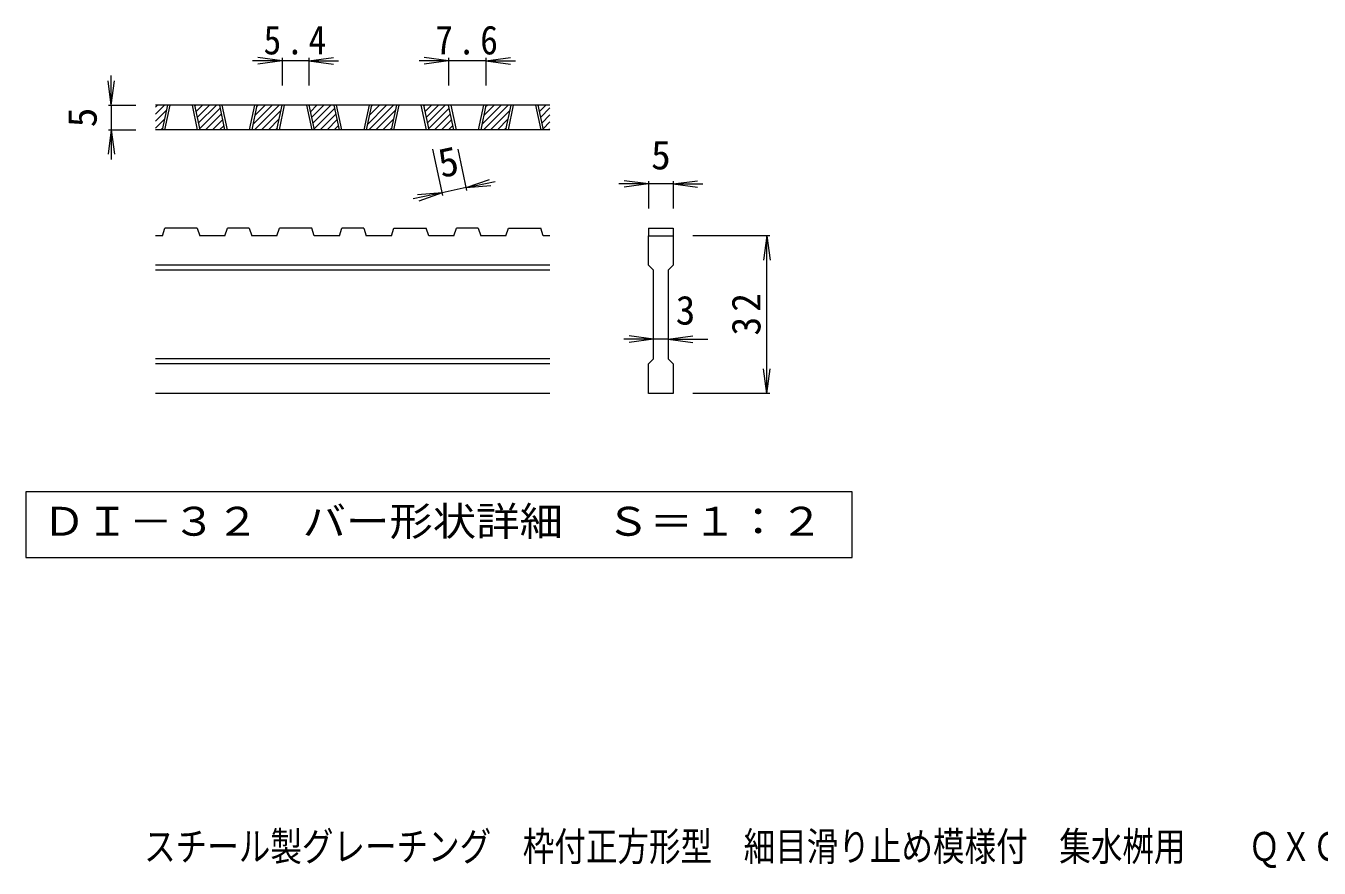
# Model space of a CAD drawing. Units: millimetres on the paper, enlarged 6 times, with parts at other scales. Extents: x -761 to 1049, y -822 to 776.
# Drawn here: x -643 to 144, y -822 to -309 of the extents above; entities that cross this region are included whole.
import ezdxf
from ezdxf.enums import TextEntityAlignment as Align

# ---------------------------------------------------------------- set-up
doc = ezdxf.new("R2010")
doc.units = ezdxf.units.MM
doc.header["$LTSCALE"] = 6
doc.layers.add('D-0_通り芯', color=3, linetype='Continuous', lineweight=9)
doc.layers.add('D-4_寸法', color=7, linetype='Continuous', lineweight=9)
doc.layers.add('F-5_F-5ﾚｲﾔ', color=2, linetype='Continuous')
doc.styles.add('ＭＳ ゴシック', font='')
doc.styles.get('ＭＳ ゴシック').set_extended_font_data('MS Gothic')

msp = doc.modelspace()

# ---------------------------------------------------------------- linework, layer by layer
at = {"layer": 'D-0_通り芯'}
for p, q in [((-564.069, -362.986), (-558.629, -357.546)), ((-564.069, -358.744), (-562.872, -357.546)), ((-324.069, -357.546), (-564.069, -357.546)), ((-564.069, -367.229), (-557.372, -360.532)), ((-559.943, -372.547), (-556.733, -357.546)), ((-558.443, -372.547), (-555.233, -357.546)), ((-541.943, -357.546), (-538.733, -372.547)), ((-540.443, -357.546), (-537.233, -372.547)), ((-540.34, -358.025), (-539.862, -357.546)), ((-539.593, -361.52), (-535.619, -357.546)), ((-538.845, -365.015), (-531.376, -357.546)), ((-538.097, -368.51), (-527.134, -357.546)), ((-537.349, -372.004), (-524.713, -359.369)), ((-521.893, -372.547), (-525.103, -357.546)), ((-520.393, -372.547), (-523.603, -357.546)), ((-503.893, -357.546), (-507.103, -372.547)), ((-502.393, -357.546), (-505.603, -372.547)), ((-504.898, -369.252), (-493.192, -357.546)), ((-503.95, -372.547), (-488.95, -357.546)), ((-503.743, -363.854), (-497.435, -357.546)), ((-502.588, -358.457), (-501.678, -357.546)), ((-499.707, -372.547), (-487.693, -360.532)), ((-490.264, -372.547), (-487.054, -357.546)), ((-488.764, -372.547), (-485.554, -357.546)), ((-472.264, -357.546), (-469.054, -372.547)), ((-470.764, -357.546), (-467.554, -372.547)), ((-470.661, -358.025), (-470.182, -357.546)), ((-469.913, -361.52), (-465.94, -357.546)), ((-469.165, -365.015), (-461.697, -357.546)), ((-468.418, -368.51), (-457.454, -357.546)), ((-467.67, -372.004), (-455.034, -359.369)), ((-452.214, -372.547), (-455.424, -357.546)), ((-450.714, -372.547), (-453.924, -357.546)), ((-434.214, -357.546), (-437.424, -372.547)), ((-432.714, -357.546), (-435.924, -372.547)), ((-435.219, -369.252), (-423.513, -357.546)), ((-434.271, -372.547), (-419.271, -357.546)), ((-434.064, -363.854), (-427.756, -357.546)), ((-432.909, -358.457), (-431.999, -357.546)), ((-430.028, -372.547), (-418.013, -360.532)), ((-420.584, -372.547), (-417.374, -357.546)), ((-419.084, -372.547), (-415.874, -357.546)), ((-402.584, -357.546), (-399.374, -372.547)), ((-401.084, -357.546), (-397.874, -372.547)), ((-400.982, -358.025), (-400.503, -357.546)), ((-400.234, -361.52), (-396.26, -357.546)), ((-399.486, -365.015), (-392.018, -357.546)), ((-398.738, -368.51), (-387.775, -357.546)), ((-397.99, -372.004), (-385.355, -359.369)), ((-382.535, -372.547), (-385.745, -357.546)), ((-381.035, -372.547), (-384.245, -357.546)), ((-364.535, -357.546), (-367.745, -372.547)), ((-363.035, -357.546), (-366.245, -372.547)), ((-365.54, -369.252), (-353.834, -357.546)), ((-364.592, -372.547), (-349.591, -357.546)), ((-364.385, -363.854), (-358.077, -357.546)), ((-363.23, -358.457), (-362.319, -357.546)), ((-360.349, -372.547), (-348.334, -360.532)), ((-350.905, -372.547), (-347.695, -357.546)), ((-349.405, -372.547), (-346.195, -357.546)), ((-332.905, -357.546), (-329.695, -372.547)), ((-331.405, -357.546), (-328.195, -372.547)), ((-331.303, -358.025), (-330.824, -357.546)), ((-330.555, -361.52), (-326.581, -357.546)), ((-329.807, -365.015), (-324.069, -359.277)), ((-564.069, -371.472), (-558.527, -365.929)), ((-533.649, -372.547), (-523.965, -362.863)), ((-529.406, -372.547), (-523.218, -366.358)), ((-525.163, -372.547), (-522.47, -369.853)), ((-495.465, -372.547), (-488.848, -365.929)), ((-463.969, -372.547), (-454.286, -362.863)), ((-459.727, -372.547), (-453.538, -366.358)), ((-455.484, -372.547), (-452.79, -369.853)), ((-425.786, -372.547), (-419.168, -365.929)), ((-394.29, -372.547), (-384.607, -362.863)), ((-390.047, -372.547), (-383.859, -366.358)), ((-385.805, -372.547), (-383.111, -369.853)), ((-356.106, -372.547), (-349.489, -365.929)), ((-329.059, -368.51), (-324.069, -363.52)), ((-328.311, -372.004), (-324.069, -367.762)), ((-324.069, -372.547), (-564.069, -372.547)), ((-560.901, -372.547), (-559.682, -371.327)), ((-491.222, -372.547), (-490.003, -371.327)), ((-421.543, -372.547), (-420.323, -371.327)), ((-351.864, -372.547), (-350.644, -371.327)), ((-324.611, -372.547), (-324.069, -372.005)), ((-559.943, -437.046), (-558.443, -432.547)), ((-538.733, -432.547), (-558.443, -432.547)), ((-538.733, -432.547), (-537.233, -437.046)), ((-521.893, -437.046), (-520.393, -432.547)), ((-507.103, -432.547), (-520.393, -432.547)), ((-507.103, -432.547), (-505.603, -437.046)), ((-490.264, -437.046), (-488.764, -432.547)), ((-469.054, -432.547), (-488.764, -432.547)), ((-467.554, -437.046), (-469.054, -432.547)), ((-452.214, -437.046), (-450.714, -432.547)), ((-437.424, -432.547), (-450.714, -432.547)), ((-437.424, -432.547), (-435.924, -437.046)), ((-420.584, -437.046), (-419.084, -432.547)), ((-419.084, -432.547), (-399.374, -432.547)), ((-397.874, -437.046), (-399.374, -432.547)), ((-382.535, -437.046), (-381.035, -432.547)), ((-367.745, -432.547), (-381.035, -432.547)), ((-367.745, -432.547), (-366.245, -437.046)), ((-350.905, -437.046), (-349.405, -432.547)), ((-349.405, -432.547), (-329.695, -432.547)), ((-328.195, -437.046), (-329.695, -432.547)), ((-264.069, -432.547), (-249.069, -432.547)), ((-264.069, -432.547), (-264.069, -437.046)), ((-249.069, -432.547), (-249.069, -437.046)), ((-559.943, -437.046), (-564.069, -437.046)), ((-521.893, -437.046), (-537.233, -437.046)), ((-490.264, -437.046), (-505.603, -437.046)), ((-452.214, -437.046), (-467.554, -437.046)), ((-420.584, -437.046), (-435.924, -437.046)), ((-382.535, -437.046), (-397.874, -437.046)), ((-350.905, -437.046), (-366.245, -437.046)), ((-324.069, -437.046), (-328.195, -437.046)), ((-264.069, -437.046), (-249.069, -437.046)), ((-264.069, -455.046), (-264.069, -437.046)), ((-249.069, -437.046), (-249.069, -455.046)), ((-324.069, -455.046), (-564.069, -455.046)), ((-264.069, -455.046), (-261.069, -458.046)), ((-252.069, -458.046), (-249.069, -455.046)), ((-324.069, -458.046), (-564.069, -458.046)), ((-252.069, -458.046), (-252.069, -512.046)), ((-324.069, -512.047), (-564.069, -512.047)), ((-324.069, -515.046), (-564.069, -515.046)), ((-252.069, -512.046), (-249.069, -515.046)), ((-249.069, -515.046), (-249.069, -533.046)), ((-324.069, -533.046), (-564.069, -533.046)), ((-249.069, -533.046), (-264.069, -533.046))]:
    msp.add_line(p, q, dxfattribs=at)
msp.add_lwpolyline([(-264.069, -533.046), (-264.069, -515.046), (-261.069, -512.046), (-261.069, -458.046)], dxfattribs=at)
at = {"layer": 'D-0_通り芯', "color": 7}
msp.add_lwpolyline([(-643.061, -593.046), (-643.061, -632.917), (-140.077, -632.917), (-140.077, -593.046)], close=True, dxfattribs=at)
at = {"layer": 'D-4_寸法'}
for p, q in [((-487.054, -330.546), (-505.054, -330.546)), ((-487.054, -330.546), (-501.925, -328.588)), ((-487.054, -330.546), (-501.925, -332.504)), ((-487.054, -328.746), (-487.054, -345.546)), ((-470.764, -330.546), (-487.054, -330.546)), ((-470.764, -330.546), (-455.892, -328.588)), ((-470.764, -328.746), (-470.764, -345.546)), ((-470.764, -330.546), (-455.892, -332.504)), ((-470.764, -330.546), (-452.764, -330.546)), ((-385.745, -330.546), (-403.745, -330.546)), ((-385.745, -330.546), (-400.616, -328.588)), ((-385.745, -330.546), (-400.616, -332.504)), ((-385.745, -328.746), (-385.745, -345.546)), ((-363.035, -330.546), (-385.745, -330.546)), ((-363.035, -330.546), (-348.163, -328.588)), ((-363.035, -328.746), (-363.035, -345.546)), ((-363.035, -330.546), (-348.163, -332.504)), ((-363.035, -330.546), (-345.035, -330.546)), ((-591.069, -357.546), (-593.027, -342.675)), ((-591.069, -357.546), (-591.069, -339.546)), ((-591.069, -357.546), (-589.111, -342.675)), ((-592.869, -357.546), (-576.069, -357.546)), ((-591.069, -357.546), (-591.069, -372.547)), ((-591.069, -372.547), (-593.027, -387.418)), ((-592.869, -372.547), (-576.069, -372.547)), ((-591.069, -372.547), (-589.111, -387.418)), ((-591.069, -372.547), (-591.069, -390.547)), ((-389.293, -412.649), (-395.363, -384.281)), ((-374.625, -409.51), (-380.024, -384.281)), ((-375.001, -407.75), (-389.669, -410.888)), ((-375.001, -407.75), (-360.869, -402.723)), ((-375.001, -407.75), (-357.4, -403.983)), ((-375.001, -407.75), (-360.049, -406.552)), ((-264.069, -405.547), (-282.069, -405.547)), ((-264.069, -405.547), (-278.941, -403.589)), ((-264.069, -405.547), (-278.941, -407.504)), ((-264.069, -403.747), (-264.069, -420.547)), ((-249.069, -405.547), (-264.069, -405.547)), ((-249.069, -405.547), (-234.197, -403.589)), ((-249.069, -403.747), (-249.069, -420.547)), ((-249.069, -405.547), (-234.197, -407.504)), ((-249.069, -405.547), (-231.069, -405.547)), ((-389.669, -410.888), (-407.271, -414.655)), ((-389.669, -410.888), (-404.622, -412.086)), ((-389.669, -410.888), (-403.802, -415.915)), ((-190.269, -437.046), (-237.069, -437.046)), ((-192.069, -437.046), (-194.027, -451.918)), ((-192.069, -437.046), (-190.111, -451.918)), ((-192.069, -533.046), (-192.069, -437.046)), ((-261.069, -500.046), (-279.069, -500.046)), ((-261.069, -500.046), (-275.941, -498.088)), ((-261.069, -500.046), (-275.941, -502.004)), ((-252.069, -500.046), (-261.069, -500.046)), ((-252.069, -500.046), (-237.198, -498.088)), ((-252.069, -500.046), (-237.198, -502.004)), ((-252.069, -500.046), (-228.069, -500.046)), ((-192.069, -533.046), (-194.027, -518.175)), ((-192.069, -533.046), (-190.111, -518.175)), ((-190.269, -533.046), (-237.069, -533.046))]:
    msp.add_line(p, q, dxfattribs=at)

# ---------------------------------------------------------------- texts
at = {"layer": 'D-0_通り芯', "color": 2, "style": 'ＭＳ ゴシック', "width": 1.1}
msp.add_text('ＤＩ－３２\u3000バー形状詳細\u3000Ｓ＝１：２', height=17.6, dxfattribs=at).set_placement((-633.069, -624.982), align=Align.BOTTOM_LEFT)
at = {"layer": 'D-4_寸法', "color": 2, "style": 'ＭＳ ゴシック'}
for rotation, p in [(90, (-594.669, -371.046)), (12.079, (-388.956, -407.054))]:
    msp.add_text('5', height=17.6, rotation=rotation, dxfattribs=at).set_placement(p, align=Align.BOTTOM_LEFT)
for s, p in [('5', (-262.569, -401.947)), ('3', (-247.569, -496.446))]:
    msp.add_text(s, height=17.6, dxfattribs=at).set_placement(p, align=Align.BOTTOM_LEFT)
at = {"layer": 'D-4_寸法', "color": 2, "char_height": 17.6, "attachment_point": 7, "style": 'ＭＳ ゴシック'}
for s, insert in [('\\T1.27;\\W0.9;5.4', (-498.409, -326.946)), ('\\T1.27;\\W0.9;7.6', (-393.89, -326.946))]:
    msp.add_mtext(s, dxfattribs=dict(at, insert=insert))
at = {"layer": 'D-4_寸法', "color": 2, "insert": (-195.669, -497.796), "char_height": 17.6, "attachment_point": 7, "rotation": 90, "style": 'ＭＳ ゴシック'}
msp.add_mtext('\\T1.27;\\W0.95;32', dxfattribs=at)
at = {"layer": 'F-5_F-5ﾚｲﾔ', "style": 'ＭＳ ゴシック', "width": 0.8}
msp.add_text('スチール製グレーチング\u3000枠付正方形型\u3000細目滑り止め模様付\u3000集水桝用\u3000\u3000ＱＸＣ\u3000４４３２Ａ', height=17.6, dxfattribs=at).set_placement((-571.093, -822.949), align=Align.BOTTOM_LEFT)

doc.saveas('drawing.dxf')
